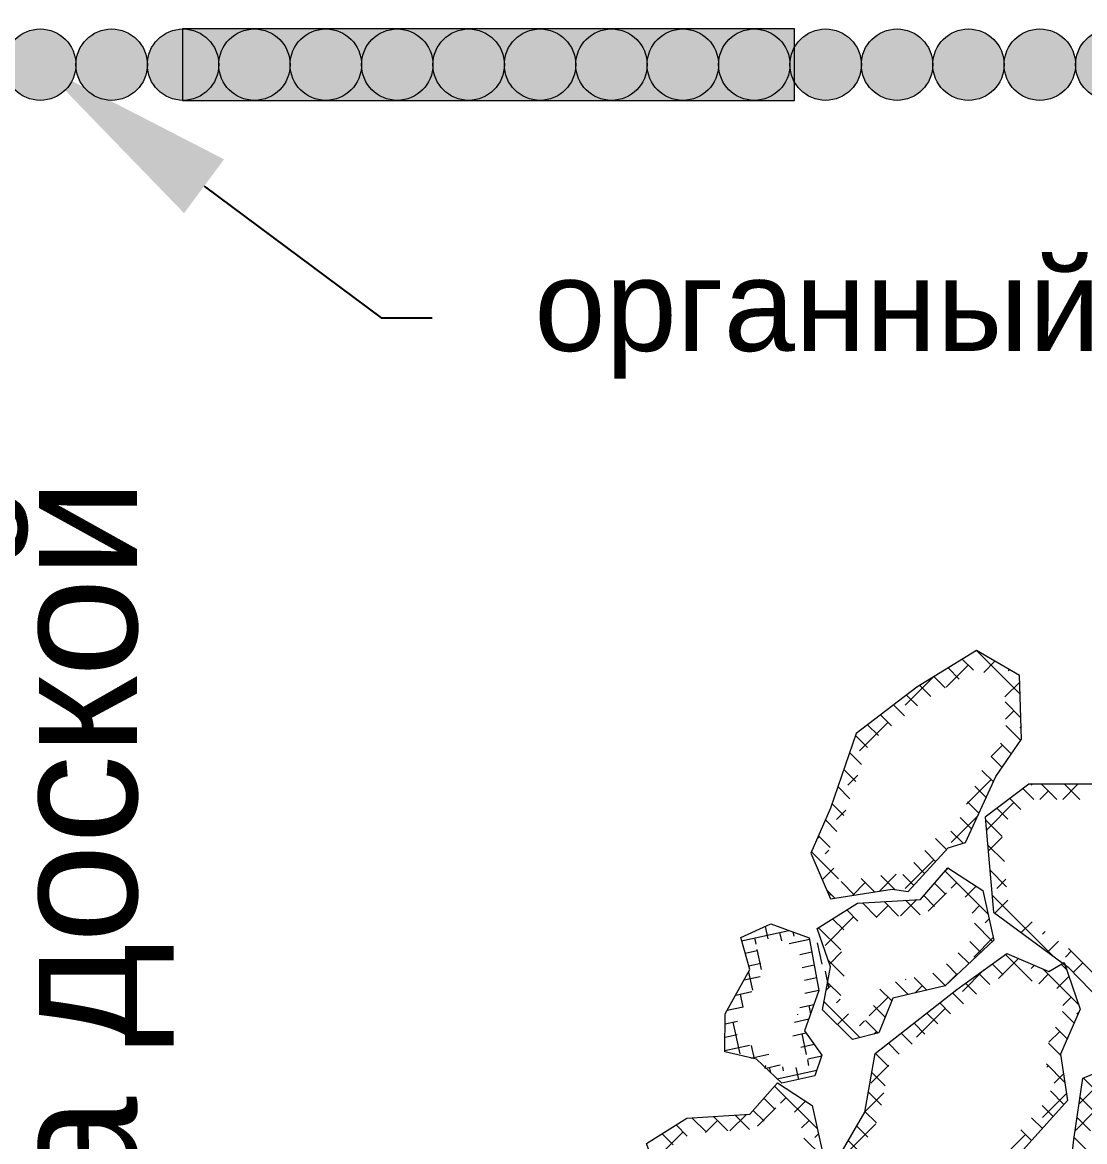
# Model space of a CAD drawing. Header units: inches. Extents: x 523 to 1492, y 69 to 539.
# Drawn here: x 1274.44 to 1295.26, y 372.93 to 394.87 of the extents above; entities that cross this region are included whole.
import ezdxf
from ezdxf import colors
from ezdxf.entities.mleader import LeaderData, LeaderLine
from ezdxf.math import Vec2, Vec3

# ---------------------------------------------------------------- set-up
doc = ezdxf.new("R2010")
doc.units = ezdxf.units.IN
doc.header["$MEASUREMENT"] = 0
doc.styles.get("Standard").update_dxf_attribs({"font": 'arial.ttf'})
doc.dimstyles.new('ISO-25', dxfattribs={"dimtxt": 2.5, "dimasz": 2.5, "dimexe": 1.25, "dimexo": 0, "dimtad": 1, "dimdec": 0, "dimtxsty": 'Standard', "dimcen": 2.5, "dimadec": 0, "dimazin": 0, "dimtfac": 1, "dimtdec": 0, "dimtmove": 0, "dimatfit": 3, "dimfxl": 0, "dimarcsym": 0})

# ---------------------------------------------------------------- blocks, each defined once
blk = doc.blocks.new('S - 140')
at = {"linetype": 'ByBlock', "lineweight": 15}
h = blk.add_hatch(color=7, dxfattribs=at)
edge = h.paths.add_edge_path()
edge.add_arc((1417, -1396.7), 70, 0, 360)
at = {"color": 7, "linetype": 'ByBlock', "lineweight": 15}
blk.add_circle((1417, -1396.7), 70, dxfattribs=at)
blk = doc.blocks.new('Полное обрушение')
at = {"color": 7, "linetype": 'ByBlock', "lineweight": 15}
for p, q in [((1973.659, -1389.971), (1973.098, -1389.41)), ((1980.371, -1389.919), (1979.81, -1389.358)), ((1976.027, -1389.849), (1976.383, -1389.492)), ((1977.435, -1390.126), (1976.891, -1389.582)), ((1976.897, -1389.801), (1977.117, -1389.582)), ((1981.324, -1389.864), (1981.595, -1389.593)), ((1973.247, -1389.934), (1973.465, -1389.717)), ((1973.523, -1390.108), (1973.74, -1389.89)), ((1976.315, -1389.933), (1976.241, -1389.859)), ((1977.063, -1390.084), (1977.282, -1389.865)), ((1980.278, -1390.012), (1980.491, -1389.799)), ((1973.833, -1390.247), (1974.116, -1389.963)), ((1974.333, -1390.195), (1974.1, -1389.962)), ((1974.256, -1390.273), (1974.539, -1389.989)), ((1974.899, -1390.312), (1974.578, -1389.992)), ((1974.679, -1390.298), (1974.962, -1390.015)), ((1975.477, -1390.441), (1975.119, -1390.083)), ((1975.454, -1390.87), (1976.293, -1390.031)), ((1976.129, -1390.195), (1975.982, -1390.048)), ((1980.49, -1390.249), (1980.703, -1390.036)), ((1981.701, -1390.351), (1981.344, -1389.994)), ((1981.383, -1390.254), (1981.647, -1389.99)), ((1975.034, -1390.392), (1975.247, -1390.179)), ((1977.224, -1390.372), (1977.448, -1390.148)), ((1980.702, -1390.486), (1980.915, -1390.273)), ((1981.174, -1390.723), (1980.708, -1390.256)), ((1975.244, -1390.631), (1975.457, -1390.419)), ((1975.68, -1390.644), (1975.571, -1390.535)), ((1976.06, -1390.575), (1975.843, -1390.358)), ((1977.594, -1390.734), (1977.223, -1390.363)), ((1977.292, -1390.753), (1977.551, -1390.494)), ((1980.863, -1390.774), (1981.127, -1390.51)), ((1981.943, -1391.042), (1981.423, -1390.522)), ((1981.442, -1390.645), (1981.705, -1390.381)), ((1981.509, -1391.026), (1981.764, -1390.771)), ((1975.869, -1391.232), (1975.92, -1390.997)), ((1977.692, -1391.281), (1977.34, -1390.929)), ((1977.361, -1391.134), (1977.619, -1390.875)), ((1980.782, -1391.304), (1981.14, -1390.946)), ((1981.115, -1391.112), (1980.932, -1390.929)), ((1975.272, -1391.275), (1975.261, -1391.216)), ((1975.348, -1391.237), (1975.37, -1391.138)), ((1975.505, -1391.011), (1976.281, -1391.18)), ((1975.606, -1391.245), (1975.623, -1391.167)), ((1974.99, -1391.419), (1975.339, -1391.495)), ((1974.995, -1391.665), (1975.052, -1391.405)), ((1975.279, -1391.222), (1975.565, -1391.284)), ((1976.096, -1391.384), (1976.12, -1391.275)), ((1976.102, -1391.401), (1976.376, -1391.461)), ((1977.433, -1391.51), (1977.687, -1391.256)), ((1980.82, -1391.266), (1980.792, -1391.238)), ((1974.48, -1391.568), (1974.961, -1391.673)), ((1974.636, -1392.122), (1974.771, -1391.501)), ((1975.97, -1391.633), (1976.226, -1391.688)), ((1975.985, -1391.896), (1976.073, -1391.489)), ((1977.616, -1391.655), (1977.565, -1391.603)), ((1977.684, -1391.708), (1977.898, -1391.494)), ((1980.825, -1391.71), (1981.059, -1391.476)), ((1974.482, -1391.828), (1974.722, -1391.881)), ((1975.809, -1391.857), (1976.065, -1391.913)), ((1976.423, -1392.52), (1977.125, -1391.819)), ((1977.935, -1391.906), (1978.149, -1391.692)), ((1978.799, -1392.389), (1978.238, -1391.827)), ((1981.045, -1391.94), (1980.833, -1391.728)), ((1980.963, -1392.021), (1981.19, -1391.794)), ((1981.213, -1393.567), (1983.032, -1391.748)), ((1974.484, -1392.089), (1974.725, -1392.141)), ((1976.9, -1392.286), (1976.688, -1392.074)), ((1977.214, -1392.15), (1977.116, -1392.052)), ((1977.236, -1392.156), (1977.484, -1391.908)), ((1977.452, -1391.94), (1977.4, -1391.887)), ((1978.187, -1392.103), (1978.4, -1391.89)), ((1978.438, -1392.301), (1978.652, -1392.087)), ((1975.846, -1392.125), (1976.122, -1392.186)), ((1975.901, -1392.279), (1975.904, -1392.268)), ((1976.125, -1392.446), (1976.159, -1392.288)), ((1977.677, -1392.613), (1977.309, -1392.246)), ((1977.391, -1392.45), (1977.622, -1392.219)), ((1978.69, -1392.499), (1978.903, -1392.285)), ((1981.101, -1392.333), (1981.328, -1392.105)), ((1981.422, -1392.317), (1981.381, -1392.276)), ((1974.525, -1392.358), (1974.838, -1392.426)), ((1974.776, -1392.672), (1974.832, -1392.415)), ((1975.947, -1392.407), (1976.223, -1392.468)), ((1976.737, -1392.572), (1976.667, -1392.501)), ((1978.941, -1392.696), (1979.155, -1392.483)), ((1980.72, -1393.162), (1981.414, -1392.468)), ((1981.269, -1392.613), (1981.104, -1392.448)), ((1974.691, -1392.654), (1975.004, -1392.722)), ((1974.942, -1393.103), (1975.019, -1392.749)), ((1976.048, -1392.689), (1976.322, -1392.749)), ((1976.554, -1392.838), (1976.464, -1392.748)), ((1976.492, -1392.9), (1976.75, -1392.642)), ((1977.518, -1392.772), (1977.749, -1392.541)), ((1977.825, -1392.914), (1978.075, -1392.664)), ((1978.189, -1392.999), (1978.44, -1392.749)), ((1978.35, -1392.838), (1978.208, -1392.695)), ((1979.557, -1393.146), (1979.136, -1392.725)), ((1979.199, -1392.888), (1979.413, -1392.673)), ((1974.856, -1392.95), (1975.169, -1393.018)), ((1976.041, -1392.948), (1976.276, -1392.999)), ((1976.444, -1393.123), (1976.513, -1392.802)), ((1978.024, -1392.96), (1978.014, -1392.95)), ((1978.554, -1393.083), (1978.802, -1392.835)), ((1979.024, -1393.062), (1978.792, -1392.83)), ((1979.459, -1393.076), (1979.674, -1392.861)), ((1979.981, -1393.452), (1980.505, -1392.929)), ((1980.82, -1393.062), (1980.631, -1392.874)), ((1981.224, -1393.017), (1980.988, -1392.782)), ((1975.105, -1393.548), (1975.191, -1393.153)), ((1976.504, -1393.337), (1976.819, -1393.022)), ((1978.821, -1393.265), (1979.033, -1393.053)), ((1979.72, -1393.264), (1979.935, -1393.049)), ((1980.233, -1393.373), (1979.841, -1392.981)), ((1980.546, -1393.238), (1980.483, -1393.174)), ((1981.074, -1393.257), (1981.177, -1393.155)), ((1981.494, -1393.287), (1981.305, -1393.099)), ((1974.947, -1393.229), (1975.182, -1393.281)), ((1975.994, -1393.197), (1976.229, -1393.249)), ((1976.286, -1393.68), (1976.377, -1393.26)), ((1976.766, -1393.498), (1976.53, -1393.262)), ((1979.052, -1393.483), (1979.265, -1393.271)), ((1979.741, -1393.779), (1979.361, -1393.399)), ((1979.715, -1394.616), (1980.922, -1393.409)), ((1981.277, -1393.52), (1981.157, -1393.399)), ((1974.877, -1393.474), (1975.112, -1393.525)), ((1975.948, -1393.447), (1976.182, -1393.498)), ((1976.315, -1393.975), (1976.751, -1393.539)), ((1977.003, -1394.185), (1976.442, -1393.623)), ((1979.284, -1393.701), (1979.496, -1393.488)), ((1981.019, -1393.71), (1980.805, -1393.496)), ((1974.806, -1393.719), (1975.734, -1393.921)), ((1975.056, -1393.773), (1975.082, -1393.652)), ((1975.267, -1393.999), (1975.319, -1393.759)), ((1975.552, -1393.881), (1975.588, -1393.719)), ((1975.741, -1393.662), (1976.136, -1393.748)), ((1975.81, -1393.893), (1975.828, -1393.811)), ((1979.37, -1394.063), (1979.727, -1393.706)), ((1980.761, -1393.901), (1980.708, -1393.848)), ((1976.591, -1394.148), (1976.809, -1393.931)), ((1980.502, -1394.092), (1980.288, -1393.877)), ((1976.867, -1394.322), (1977.084, -1394.104)), ((1977.177, -1394.46), (1977.46, -1394.177)), ((1977.677, -1394.409), (1977.444, -1394.176)), ((1977.6, -1394.486), (1977.883, -1394.203)), ((1978.242, -1394.526), (1977.922, -1394.206)), ((1978.023, -1394.512), (1978.306, -1394.229)), ((1978.798, -1395.084), (1979.637, -1394.245)), ((1979.473, -1394.409), (1979.326, -1394.262)), ((1979.659, -1394.146), (1979.585, -1394.073)), ((1980.025, -1394.512), (1979.771, -1394.258)), ((1978.378, -1394.606), (1978.591, -1394.393)), ((1978.821, -1394.655), (1978.463, -1394.297)), ((1976.473, -1394.715), (1976.634, -1394.555)), ((1976.554, -1394.634), (1976.522, -1394.602)), ((1976.759, -1394.878), (1977.022, -1394.615)), ((1977.228, -1394.858), (1976.978, -1394.608)), ((1977.148, -1394.938), (1977.411, -1394.676)), ((1977.84, -1395.021), (1977.51, -1394.691)), ((1977.536, -1394.999), (1977.813, -1394.722)), ((1978.588, -1394.845), (1978.801, -1394.632)), ((1979.404, -1394.789), (1979.187, -1394.572)), ((1976.175, -1395.462), (1976.707, -1394.93)), ((1976.615, -1395.143), (1976.387, -1394.915)), ((1977.967, -1395.017), (1978.18, -1394.805)), ((1978.575, -1395.307), (1978.014, -1394.746)), ((1979.024, -1394.858), (1978.915, -1394.749)), ((1979.672, -1395.108), (1980.002, -1394.778)), ((1979.989, -1394.926), (1979.81, -1394.746)), ((1978.182, -1395.251), (1978.394, -1395.039)), ((1978.859, -1395.143), (1978.78, -1395.063)), ((1979.697, -1395.083), (1979.676, -1395.062)), ((1978.396, -1395.486), (1978.609, -1395.273)), ((1979.63, -1395.599), (1979.96, -1395.27)), ((1976.312, -1395.775), (1976.54, -1395.547)), ((1976.516, -1395.494), (1976.442, -1395.42)), ((1978.611, -1395.72), (1978.823, -1395.508)), ((1979.918, -1395.752), (1979.641, -1395.475)), ((1976.33, -1395.756), (1976.283, -1395.71)), ((1978.91, -1395.87), (1979.151, -1395.629)), ((1979.444, -1396.176), (1978.912, -1395.644)), ((1979.588, -1396.091), (1979.917, -1395.761)), ((1976.448, -1396.087), (1976.676, -1395.859)), ((1979.094, -1396.135), (1979.321, -1395.909)), ((1980.146, -1396.43), (1979.605, -1395.888)), ((1976.579, -1396.405), (1976.812, -1396.172)), ((1976.853, -1396.279), (1976.667, -1396.093)), ((1979.236, -1396.442), (1979.462, -1396.216)), ((1979.812, -1396.315), (1980.027, -1396.101)), ((1979.697, -1396.879), (1979.215, -1396.396)), ((1980.068, -1396.508), (1980.282, -1396.294)), ((1976.694, -1396.74), (1976.93, -1396.503)), ((1979.378, -1396.75), (1979.604, -1396.524)), ((1980.323, -1396.702), (1980.538, -1396.487)), ((1980.82, -1396.654), (1980.653, -1396.487)), ((1980.687, -1396.787), (1980.987, -1396.487)), ((1981.402, -1396.787), (1981.102, -1396.487)), ((1981.136, -1396.787), (1981.437, -1396.487)), ((1976.809, -1397.074), (1977.045, -1396.838)), ((1977.088, -1396.963), (1976.891, -1396.767)), ((1979.519, -1397.057), (1979.745, -1396.831)), ((1980.504, -1396.787), (1980.483, -1396.767)), ((1979.698, -1397.328), (1979.914, -1397.112)), ((1976.923, -1397.408), (1977.159, -1397.172)), ((1979.922, -1397.552), (1979.699, -1397.33)), ((1977.038, -1397.742), (1977.274, -1397.506)), ((1977.677, -1398.001), (1977.116, -1397.44)), ((1979.88, -1397.594), (1980.096, -1397.378)), ((1977.275, -1397.954), (1977.489, -1397.74)), ((1979.987, -1397.936), (1980.278, -1397.645)), ((1977.53, -1398.148), (1977.744, -1397.934)), ((1980.288, -1397.918), (1980.259, -1397.889)), ((1977.785, -1398.342), (1978, -1398.128)), ((1979.973, -1398.4), (1980.283, -1398.09)), ((1980.146, -1398.226), (1979.983, -1398.063)), ((1978.563, -1398.887), (1978.014, -1398.338)), ((1978.041, -1398.536), (1978.255, -1398.322)), ((1978.3, -1398.725), (1978.518, -1398.507)), ((1979.41, -1399.411), (1980.268, -1398.553)), ((1980.261, -1398.789), (1979.97, -1398.498)), ((1978.578, -1398.897), (1978.796, -1398.679)), ((1979.248, -1399.124), (1978.815, -1398.691)), ((1978.855, -1399.068), (1979.073, -1398.85)), ((1979.133, -1399.24), (1979.351, -1399.022)), ((1979.774, -1399.2), (1979.554, -1398.981)), ((1980.058, -1399.036), (1980.034, -1399.012))]:
    blk.add_line(p, q, dxfattribs=at)
for points in [[(1983.199, -1384.933), (1982.157, -1385.476), (1981.78, -1386.851), (1981.1, -1387.803), (1981.319, -1389.824), (1981.498, -1391.022), (1982.329, -1391.361), (1982.412, -1391.698), (1983.289, -1391.284), (1983.647, -1390.389), (1984.391, -1389.855), (1984.507, -1388.13), (1984.724, -1386.968), (1984.106, -1385.662), (1983.367, -1385.217), (1983.199, -1384.933)], [(1973.636, -1387.569), (1973.051, -1388.153), (1973.204, -1388.996), (1972.943, -1389.743), (1973.733, -1390.24), (1974.968, -1390.316), (1975.509, -1390.933), (1976.191, -1390.489), (1976.408, -1389.516), (1975.455, -1388.618), (1974.426, -1388.38), (1974.156, -1387.698), (1973.636, -1387.569)], [(1976.841, -1387.999), (1976.502, -1389.124), (1977.221, -1390.355), (1977.427, -1391.506), (1979.025, -1392.763), (1980.007, -1393.471), (1980.83, -1393.114), (1981.13, -1393.29), (1981.447, -1392.374), (1981.057, -1391.493), (1981.195, -1390.587), (1980.042, -1389.298), (1979.362, -1388.331), (1977.997, -1387.86), (1977.162, -1388.078), (1976.841, -1387.999)], [(1976.242, -1391.067), (1975.596, -1390.926), (1975.095, -1391.394), (1974.479, -1391.541), (1974.486, -1392.288), (1974.969, -1393.152), (1974.788, -1393.783), (1975.382, -1394.05), (1976.131, -1393.775), (1976.323, -1392.745), (1976.038, -1391.95), (1976.38, -1391.473), (1976.242, -1391.067)], [(1979.583, -1396.141), (1979.744, -1394.278), (1981.209, -1393.198), (1982.539, -1391.836), (1985.504, -1391.309), (1986.805, -1392.556), (1985.872, -1394.729), (1983.359, -1396.135), (1982.397, -1396.787), (1980.435, -1396.787), (1979.583, -1396.141)], [(1976.98, -1391.782), (1976.395, -1392.367), (1976.548, -1393.21), (1976.287, -1393.957), (1977.077, -1394.454), (1978.312, -1394.53), (1978.853, -1395.147), (1979.535, -1394.703), (1979.752, -1393.73), (1978.799, -1392.832), (1977.77, -1392.594), (1977.5, -1391.912), (1976.98, -1391.782)], [(1976.548, -1394.541), (1977.759, -1394.73), (1978.072, -1394.686), (1978.854, -1395.541), (1979.198, -1395.643), (1979.793, -1396.936), (1980.296, -1397.671), (1980.257, -1398.921), (1979.41, -1399.411), (1978.243, -1398.69), (1977.053, -1397.785), (1976.548, -1396.317), (1976.162, -1395.433), (1976.548, -1394.541)]]:
    blk.add_lwpolyline(points, dxfattribs=at)
blk = doc.blocks.new('*D268')
at = {"color": 0, "linetype": 'ByBlock', "lineweight": -2}
for p, q in [((1261.318, 378.268), (1261.318, 429.497)), ((1298.911, 419.301), (1298.911, 429.497)), ((1263.118, 428.247), (1297.111, 428.247))]:
    blk.add_line(p, q, dxfattribs=at)
at = {"color": 0, "linetype": 'ByBlock'}
for points in [[(1263.118, 428.547), (1263.118, 427.947), (1261.318, 428.247)], [(1297.111, 428.547), (1297.111, 427.947), (1298.911, 428.247)]]:
    blk.add_solid(points, dxfattribs=at)
at = {"layer": 'Defpoints', "color": 0, "linetype": 'ByBlock'}
for p in [(1298.911, 428.247), (1298.911, 419.301), (1261.318, 378.268)]:
    blk.add_point(p, dxfattribs=at)
at = {"color": 0, "linetype": 'ByBlock', "lineweight": 15, "insert": (1280.114, 429.809), "char_height": 1.8, "attachment_point": 5}
blk.add_mtext('не более 6м', dxfattribs=at)

msp = doc.modelspace()

# ---------------------------------------------------------------- hatches: boundary and pattern name
at = {"linetype": 'ByBlock', "lineweight": 15}
msp.add_hatch(color=254, dxfattribs=at).paths.add_polyline_path([(1277.579, 394.744), (1277.579, 393.344), (1289.579, 393.344), (1289.579, 394.744)])

# ---------------------------------------------------------------- linework, layer by layer
at = {"color": 7, "linetype": 'ByBlock', "lineweight": 15}
msp.add_lwpolyline([(1277.579, 394.744), (1277.579, 393.344), (1289.579, 393.344), (1289.579, 394.744), (1277.579, 394.744)], dxfattribs=at)

# ---------------------------------------------------------------- block references
at = {"color": 7, "linetype": 'ByBlock', "lineweight": 15, "xscale": 0.009999999999990905, "yscale": 0.009999999999990905, "zscale": 0.009999999999990905}
for p in [(1260.617, 408.011), (1262.017, 408.011), (1263.417, 408.011), (1264.817, 408.011), (1266.217, 408.011), (1267.617, 408.011), (1269.017, 408.011), (1270.417, 408.011), (1271.817, 408.011), (1273.217, 408.011), (1274.617, 408.011), (1276.017, 408.011), (1277.417, 408.011), (1278.817, 408.011), (1280.217, 408.011), (1281.617, 408.011)]:
    msp.add_blockref('S - 140', p, dxfattribs=at)
at = {"color": 7, "linetype": 'ByBlock', "lineweight": 15, "xscale": -1, "rotation": 180}
msp.add_blockref('Полное обрушение', (-686.267, -1016.851), dxfattribs=at)

# ---------------------------------------------------------------- dimensions: what is measured, and where the dimension line sits
at = {"color": 7, "linetype": 'ByBlock', "lineweight": 15}
dim = msp.add_linear_dim(base=(1298.911, 428.247), p1=(1261.318, 378.268), p2=(1298.911, 419.301), text='не более 6м', dimstyle='ISO-25', override={"dimtxt": 1.8, "dimasz": 1.8, "dimlfac": 100, "dimrnd": 0.05, "dimfxl": 1.25}, dxfattribs=at)
dim.commit()
dim.dimension.update_dxf_attribs({"geometry": '*D268', "text_midpoint": (1280.114, 429.809)})

# ---------------------------------------------------------------- leaders
ml = msp.add_multileader_mtext('Standard', dxfattribs=at)
ml.set_content('органный ряд 14ст/м', color=7)
ml.set_leader_properties()
ml.build(insert=Vec2(0, 0))
ml.multileader.update_dxf_attribs({"dogleg_length": 1})
ctx = ml.context
ctx.base_point, ctx.char_height, ctx.plane_origin = Vec3(1282.474, 389.081), 1.8, Vec3(1277.284, 396.981)
notes = []
notes.append((ctx, [(0, (1, 1, 0), (1281.474, 389.081), (1, 0), 1, [(0, [(1274.787, 394.044)], 0, [])])]))
ctx.mtext.insert, ctx.mtext.flow_direction = Vec3(1284.474, 390.231), 5
ml = msp.add_multileader_mtext('Standard', dxfattribs=at)
ml.set_content('затяжка доской', color=7)
ml.set_leader_properties()
ml.build(insert=Vec2(0, 0))
ml.multileader.update_dxf_attribs({"dogleg_length": 1})
ctx = ml.context
ctx.base_point, ctx.char_height, ctx.plane_origin, ctx.plane_x_axis, ctx.plane_y_axis = Vec3(1275.689, 358.974), 2.5, Vec3(1222.442, 440.551), Vec3(0, 1), Vec3(-1, 0)
notes.append((ctx, [(1, (1, 1, 0), (1275.689, 357.974), (0, 1), 1, [(0, [(1256.501, 353.723)], 0, [])])]))
ctx.mtext.insert, ctx.mtext.text_direction, ctx.mtext.rotation, ctx.mtext.flow_direction = Vec3(1274.182, 360.974), Vec3(0, 1), 1.570796, 5
for ctx, leaders in notes:
    for number, flags, end, landing, length, lines in leaders:
        leader = LeaderData()
        leader.index, (leader.has_last_leader_line, leader.has_dogleg_vector, leader.attachment_direction) = number, flags
        leader.last_leader_point, leader.dogleg_vector, leader.dogleg_length = Vec3(end), Vec3(landing), length
        for number, points, colour, breaks in lines:
            line = LeaderLine()
            line.index, line.vertices, line.color, line.breaks = number, Vec3.list(points), colors.encode_raw_color(colour), breaks
            leader.lines.append(line)
        ctx.leaders.append(leader)

doc.saveas('drawing.dxf')
